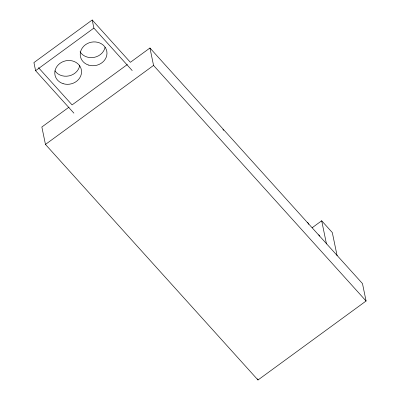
<?xml version="1.0" encoding="UTF-8"?>
<svg xmlns="http://www.w3.org/2000/svg" width="400" height="400" viewBox="0 0 400 400"><rect width="100%" height="100%" fill="white"/><g stroke="black" fill="none" stroke-linecap="round" stroke-linejoin="round"><path stroke-width="0.6" d="M69.07 107.12L41.855 127.005L45.46 144.43L257.985 380L366.08 301.005L362.475 283.58L149.95 48.01L130.38 62.31L92.205 20L33.92 62.595L35.595 70.685L73.92 113.165M35.595 70.685L93.88 28.09L92.205 20M127.365 64.515L72.09 104.91L38.485 67.655M45.46 144.43L153.555 65.43L149.95 48.01M312.135 227.76L321.68 220.78L332.31 232.56L337.11 255.75M153.555 65.43L366.08 301.005M93.88 28.09L132.205 70.57M321.68 220.78L326.485 243.97M257.735 378.8L257.985 380M318.75 234.805A13.445 5.645 -42.1 0 1 319.445 236.15M307.28 222.47A13.445 5.645 -42.1 0 1 308.82 224.37M105.11 47.18A13.445 11.85 -11.7 0 1 93.995 57.4A13.445 11.85 -11.7 0 1 80.07 51.785M79.765 65.25A13.445 11.85 -11.7 0 1 69.135 75.87A13.445 11.85 -11.7 0 1 54.915 70.815M222.865 129.535A9.41 8.295 -11.7 0 1 223.615 130.365M88.51 65.06A13.445 11.85 -11.7 0 0 106.865 51.645A13.445 11.85 -11.7 0 0 85.425 44.76A13.445 11.85 -11.7 0 0 88.51 65.06M63.075 83.645A13.445 11.85 -11.7 0 0 81.43 70.23A13.445 11.85 -11.7 0 0 59.99 63.35A13.445 11.85 -11.7 0 0 63.075 83.645"/></g></svg>
